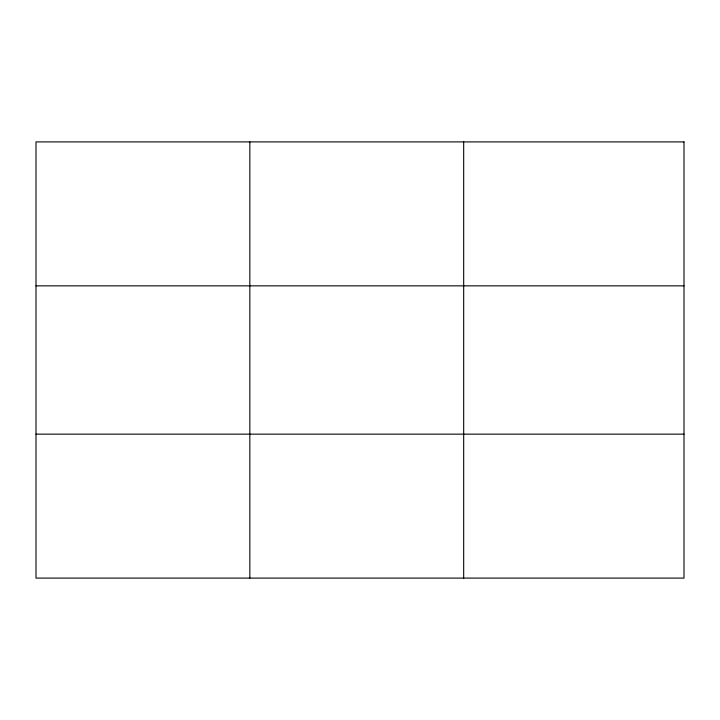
<?xml version="1.0" encoding="UTF-8"?>
<svg xmlns="http://www.w3.org/2000/svg" width="720" height="720" viewBox="0 0 720 720"><rect width="100%" height="100%" fill="white"/><g stroke="black" fill="none" stroke-linecap="round" stroke-linejoin="round"><path stroke-width="1.08" d="M249.84 141.903L249.84 578.097M463.68 141.903L463.68 578.097M36 285.849L684 285.849M36 434.151L684 434.151M684 141.903L684 578.097L36 578.097L36 141.903L684 141.903"/></g></svg>
